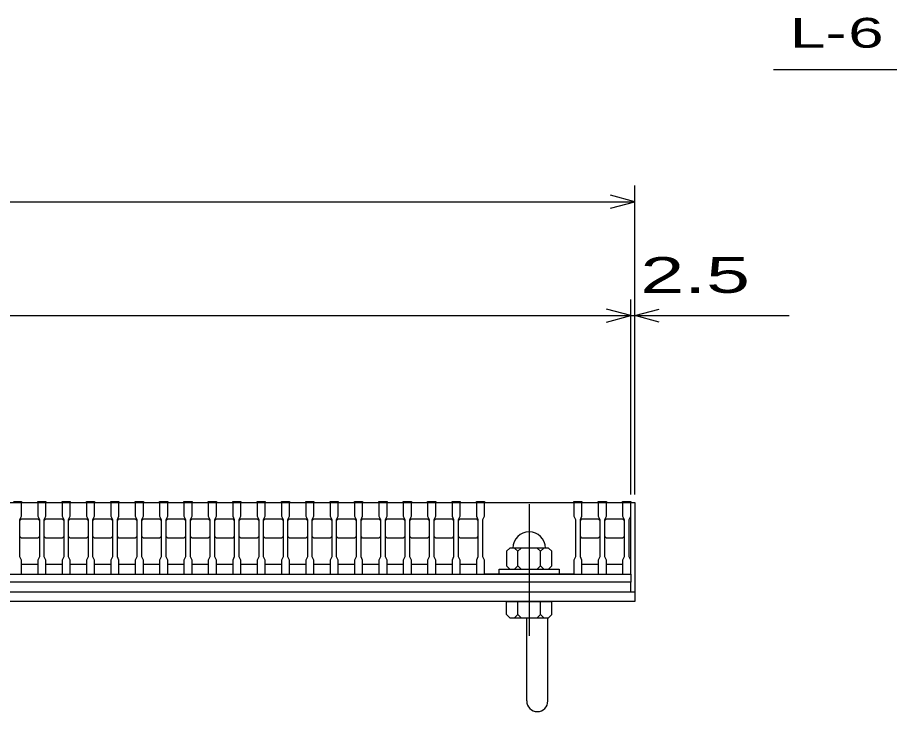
# Model space of a CAD drawing. Units: millimetres, scale not verified. Extents: x -1820 to 1731, y -1282 to 1054.
# Drawn here: x -730 to -194, y -676 to -249 of the extents above; entities that cross this region are included whole.
import ezdxf
from ezdxf.enums import TextEntityAlignment as Align

# ---------------------------------------------------------------- set-up
doc = ezdxf.new("R2010")
doc.units = ezdxf.units.MM
doc.header["$LTSCALE"] = 10
doc.linetypes.add('CHAIN', pattern=[18.5, 12, -1.5, 3.5, -1.5])
for name, color, linetype, lineweight in [('16', 3, 'Continuous', 25), ('19', 6, 'Continuous', 25), ('22', 4, 'Continuous', 25)]:
    doc.layers.add(name, color=color, linetype=linetype, lineweight=lineweight)
doc.styles.add('ベクトル', font='')
doc.styles.get('ベクトル').set_extended_font_data('ベクトル')

msp = doc.modelspace()

# ---------------------------------------------------------------- linework, layer by layer
at = {"layer": '16'}
for p, q in [((-1348, -547.5), (-353, -547.5)), ((-733, -546.8), (-728, -546.8)), ((-728, -547.5), (-733, -547.5)), ((-728, -546.8), (-728, -547.5)), ((-728, -556), (-728, -547.5)), ((-718, -547.5), (-718, -546.8)), ((-718, -546.8), (-713, -546.8)), ((-718, -547.5), (-718, -556)), ((-713, -547.5), (-718, -547.5)), ((-713, -546.8), (-713, -547.5)), ((-713, -556), (-713, -547.5)), ((-703, -547.5), (-703, -546.8)), ((-703, -546.8), (-698, -546.8)), ((-703, -547.5), (-703, -556)), ((-698, -547.5), (-703, -547.5)), ((-698, -546.8), (-698, -547.5)), ((-698, -556), (-698, -547.5)), ((-688, -547.5), (-688, -546.8)), ((-688, -546.8), (-683, -546.8)), ((-688, -547.5), (-688, -556)), ((-683, -547.5), (-688, -547.5)), ((-683, -546.8), (-683, -547.5)), ((-683, -556), (-683, -547.5)), ((-673, -547.5), (-673, -546.8)), ((-673, -546.8), (-668, -546.8)), ((-673, -547.5), (-673, -556)), ((-668, -547.5), (-673, -547.5)), ((-668, -546.8), (-668, -547.5)), ((-668, -556), (-668, -547.5)), ((-658, -547.5), (-658, -546.8)), ((-658, -546.8), (-653, -546.8)), ((-658, -547.5), (-658, -556)), ((-653, -547.5), (-658, -547.5)), ((-653, -546.8), (-653, -547.5)), ((-653, -556), (-653, -547.5)), ((-643, -547.5), (-643, -546.8)), ((-643, -546.8), (-638, -546.8)), ((-643, -547.5), (-643, -556)), ((-638, -547.5), (-643, -547.5)), ((-638, -546.8), (-638, -547.5)), ((-638, -556), (-638, -547.5)), ((-628, -547.5), (-628, -546.8)), ((-628, -546.8), (-623, -546.8)), ((-628, -547.5), (-628, -556)), ((-623, -547.5), (-628, -547.5)), ((-623, -546.8), (-623, -547.5)), ((-623, -556), (-623, -547.5)), ((-613, -547.5), (-613, -546.8)), ((-613, -546.8), (-608, -546.8)), ((-613, -547.5), (-613, -556)), ((-608, -547.5), (-613, -547.5)), ((-608, -546.8), (-608, -547.5)), ((-608, -556), (-608, -547.5)), ((-598, -547.5), (-598, -546.8)), ((-598, -546.8), (-593, -546.8)), ((-598, -547.5), (-598, -556)), ((-593, -547.5), (-598, -547.5)), ((-593, -546.8), (-593, -547.5)), ((-593, -556), (-593, -547.5)), ((-583, -547.5), (-583, -546.8)), ((-583, -546.8), (-578, -546.8)), ((-583, -547.5), (-583, -556)), ((-578, -547.5), (-583, -547.5)), ((-578, -546.8), (-578, -547.5)), ((-578, -556), (-578, -547.5)), ((-568, -547.5), (-568, -546.8)), ((-568, -546.8), (-563, -546.8)), ((-568, -547.5), (-568, -556)), ((-563, -547.5), (-568, -547.5)), ((-563, -546.8), (-563, -547.5)), ((-563, -556), (-563, -547.5)), ((-553, -547.5), (-553, -546.8)), ((-553, -546.8), (-548, -546.8)), ((-553, -547.5), (-553, -556)), ((-548, -547.5), (-553, -547.5)), ((-548, -546.8), (-548, -547.5)), ((-548, -556), (-548, -547.5)), ((-538, -547.5), (-538, -546.8)), ((-538, -546.8), (-533, -546.8)), ((-538, -547.5), (-538, -556)), ((-533, -547.5), (-538, -547.5)), ((-533, -546.8), (-533, -547.5)), ((-533, -556), (-533, -547.5)), ((-523, -547.5), (-523, -546.8)), ((-523, -546.8), (-518, -546.8)), ((-523, -547.5), (-523, -556)), ((-518, -547.5), (-523, -547.5)), ((-518, -546.8), (-518, -547.5)), ((-518, -556), (-518, -547.5)), ((-508, -547.5), (-508, -546.8)), ((-508, -546.8), (-503, -546.8)), ((-508, -547.5), (-508, -556)), ((-503, -547.5), (-508, -547.5)), ((-503, -546.8), (-503, -547.5)), ((-503, -556), (-503, -547.5)), ((-493, -547.5), (-493, -546.8)), ((-493, -546.8), (-488, -546.8)), ((-493, -547.5), (-493, -556)), ((-488, -547.5), (-493, -547.5)), ((-488, -546.8), (-488, -547.5)), ((-488, -556), (-488, -547.5)), ((-478, -547.5), (-478, -546.8)), ((-478, -546.8), (-473, -546.8)), ((-478, -547.5), (-478, -556)), ((-473, -547.5), (-478, -547.5)), ((-473, -546.8), (-473, -547.5)), ((-473, -556), (-473, -547.5)), ((-463, -547.5), (-463, -546.8)), ((-463, -546.8), (-458, -546.8)), ((-463, -547.5), (-463, -556)), ((-458, -547.5), (-463, -547.5)), ((-458, -546.8), (-458, -547.5)), ((-458, -556), (-458, -547.5)), ((-448, -547.5), (-448, -546.8)), ((-448, -546.8), (-443, -546.8)), ((-448, -547.5), (-448, -556)), ((-443, -547.5), (-448, -547.5)), ((-443, -546.8), (-443, -547.5)), ((-443, -556), (-443, -547.5)), ((-443, -547.5), (-388, -547.5)), ((-388, -547.5), (-388, -546.8)), ((-388, -546.8), (-383, -546.8)), ((-388, -547.5), (-388, -556)), ((-383, -547.5), (-388, -547.5)), ((-383, -546.8), (-383, -547.5)), ((-383, -556), (-383, -547.5)), ((-373, -547.5), (-373, -546.8)), ((-373, -546.8), (-368, -546.8)), ((-373, -547.5), (-373, -556)), ((-368, -547.5), (-373, -547.5)), ((-368, -546.8), (-368, -547.5)), ((-368, -556), (-368, -547.5)), ((-358, -547.5), (-358, -546.8)), ((-358, -546.8), (-353, -546.8)), ((-358, -547.5), (-358, -556)), ((-353, -547.5), (-358, -547.5)), ((-353, -546.8), (-353, -547.5)), ((-353, -556), (-353, -547.5)), ((-353, -585.5), (-353, -547.5)), ((-729, -558), (-728, -556)), ((-729, -558.5), (-728, -557.5)), ((-729, -581), (-729, -558)), ((-728, -557.5), (-718, -557.5)), ((-718, -556), (-717, -558)), ((-718, -557.5), (-717, -558.5)), ((-717, -558), (-717, -581)), ((-714, -558), (-713, -556)), ((-714, -558.5), (-713, -557.5)), ((-714, -581), (-714, -558)), ((-713, -557.5), (-703, -557.5)), ((-703, -556), (-702, -558)), ((-703, -557.5), (-702, -558.5)), ((-702, -558), (-702, -581)), ((-699, -558), (-698, -556)), ((-699, -558.5), (-698, -557.5)), ((-699, -581), (-699, -558)), ((-698, -557.5), (-688, -557.5)), ((-688, -556), (-687, -558)), ((-688, -557.5), (-687, -558.5)), ((-687, -558), (-687, -581)), ((-684, -558), (-683, -556)), ((-684, -558.5), (-683, -557.5)), ((-684, -581), (-684, -558)), ((-683, -557.5), (-673, -557.5)), ((-673, -556), (-672, -558)), ((-673, -557.5), (-672, -558.5)), ((-672, -558), (-672, -581)), ((-669, -558), (-668, -556)), ((-669, -558.5), (-668, -557.5)), ((-669, -581), (-669, -558)), ((-668, -557.5), (-658, -557.5)), ((-658, -556), (-657, -558)), ((-658, -557.5), (-657, -558.5)), ((-657, -558), (-657, -581)), ((-654, -558), (-653, -556)), ((-654, -558.5), (-653, -557.5)), ((-654, -581), (-654, -558)), ((-653, -557.5), (-643, -557.5)), ((-643, -556), (-642, -558)), ((-643, -557.5), (-642, -558.5)), ((-642, -558), (-642, -581)), ((-639, -558), (-638, -556)), ((-639, -558.5), (-638, -557.5)), ((-639, -581), (-639, -558)), ((-638, -557.5), (-628, -557.5)), ((-628, -556), (-627, -558)), ((-628, -557.5), (-627, -558.5)), ((-627, -558), (-627, -581)), ((-624, -558), (-623, -556)), ((-624, -558.5), (-623, -557.5)), ((-624, -581), (-624, -558)), ((-623, -557.5), (-613, -557.5)), ((-613, -556), (-612, -558)), ((-613, -557.5), (-612, -558.5)), ((-612, -558), (-612, -581)), ((-609, -558), (-608, -556)), ((-609, -558.5), (-608, -557.5)), ((-609, -581), (-609, -558)), ((-608, -557.5), (-598, -557.5)), ((-598, -556), (-597, -558)), ((-598, -557.5), (-597, -558.5)), ((-597, -558), (-597, -581)), ((-594, -558), (-593, -556)), ((-594, -558.5), (-593, -557.5)), ((-594, -581), (-594, -558)), ((-593, -557.5), (-583, -557.5)), ((-583, -556), (-582, -558)), ((-583, -557.5), (-582, -558.5)), ((-582, -558), (-582, -581)), ((-579, -558), (-578, -556)), ((-579, -558.5), (-578, -557.5)), ((-579, -581), (-579, -558)), ((-578, -557.5), (-568, -557.5)), ((-568, -556), (-567, -558)), ((-568, -557.5), (-567, -558.5)), ((-567, -558), (-567, -581)), ((-564, -558), (-563, -556)), ((-564, -558.5), (-563, -557.5)), ((-564, -581), (-564, -558)), ((-563, -557.5), (-553, -557.5)), ((-553, -556), (-552, -558)), ((-553, -557.5), (-552, -558.5)), ((-552, -558), (-552, -581)), ((-549, -558), (-548, -556)), ((-549, -558.5), (-548, -557.5)), ((-549, -581), (-549, -558)), ((-548, -557.5), (-538, -557.5)), ((-538, -556), (-537, -558)), ((-538, -557.5), (-537, -558.5)), ((-537, -558), (-537, -581)), ((-534, -558), (-533, -556)), ((-534, -558.5), (-533, -557.5)), ((-534, -581), (-534, -558)), ((-533, -557.5), (-523, -557.5)), ((-523, -556), (-522, -558)), ((-523, -557.5), (-522, -558.5)), ((-522, -558), (-522, -581)), ((-519, -558), (-518, -556)), ((-519, -558.5), (-518, -557.5)), ((-519, -581), (-519, -558)), ((-518, -557.5), (-508, -557.5)), ((-508, -556), (-507, -558)), ((-508, -557.5), (-507, -558.5)), ((-507, -558), (-507, -581)), ((-504, -558), (-503, -556)), ((-504, -558.5), (-503, -557.5)), ((-504, -581), (-504, -558)), ((-503, -557.5), (-493, -557.5)), ((-493, -556), (-492, -558)), ((-493, -557.5), (-492, -558.5)), ((-492, -558), (-492, -581)), ((-489, -558), (-488, -556)), ((-489, -558.5), (-488, -557.5)), ((-489, -581), (-489, -558)), ((-488, -557.5), (-478, -557.5)), ((-478, -556), (-477, -558)), ((-478, -557.5), (-477, -558.5)), ((-477, -558), (-477, -581)), ((-474, -558), (-473, -556)), ((-474, -558.5), (-473, -557.5)), ((-474, -581), (-474, -558)), ((-473, -557.5), (-463, -557.5)), ((-463, -556), (-462, -558)), ((-463, -557.5), (-462, -558.5)), ((-462, -558), (-462, -581)), ((-459, -558), (-458, -556)), ((-459, -558.5), (-458, -557.5)), ((-459, -581), (-459, -558)), ((-458, -557.5), (-448, -557.5)), ((-448, -556), (-447, -558)), ((-448, -557.5), (-447, -558.5)), ((-447, -558), (-447, -581)), ((-444, -558), (-443, -556)), ((-444, -581), (-444, -558)), ((-388, -556), (-387, -558)), ((-387, -558), (-387, -581)), ((-384, -558), (-383, -556)), ((-384, -558.5), (-383, -557.5)), ((-384, -581), (-384, -558)), ((-383, -557.5), (-373, -557.5)), ((-373, -556), (-372, -558)), ((-373, -557.5), (-372, -558.5)), ((-372, -558), (-372, -581)), ((-369, -558), (-368, -556)), ((-369, -558.5), (-368, -557.5)), ((-369, -581), (-369, -558)), ((-368, -557.5), (-358, -557.5)), ((-358, -556), (-357, -558)), ((-358, -557.5), (-357, -558.5)), ((-357, -558), (-357, -581)), ((-354, -558), (-353, -556)), ((-354, -581), (-354, -558)), ((-728, -569.5), (-729, -568.5)), ((-717, -568.5), (-718, -569.5)), ((-713, -569.5), (-714, -568.5)), ((-702, -568.5), (-703, -569.5)), ((-698, -569.5), (-699, -568.5)), ((-687, -568.5), (-688, -569.5)), ((-683, -569.5), (-684, -568.5)), ((-672, -568.5), (-673, -569.5)), ((-668, -569.5), (-669, -568.5)), ((-657, -568.5), (-658, -569.5)), ((-653, -569.5), (-654, -568.5)), ((-642, -568.5), (-643, -569.5)), ((-638, -569.5), (-639, -568.5)), ((-627, -568.5), (-628, -569.5)), ((-623, -569.5), (-624, -568.5)), ((-612, -568.5), (-613, -569.5)), ((-608, -569.5), (-609, -568.5)), ((-597, -568.5), (-598, -569.5)), ((-593, -569.5), (-594, -568.5)), ((-582, -568.5), (-583, -569.5)), ((-578, -569.5), (-579, -568.5)), ((-567, -568.5), (-568, -569.5)), ((-563, -569.5), (-564, -568.5)), ((-552, -568.5), (-553, -569.5)), ((-548, -569.5), (-549, -568.5)), ((-537, -568.5), (-538, -569.5)), ((-533, -569.5), (-534, -568.5)), ((-522, -568.5), (-523, -569.5)), ((-518, -569.5), (-519, -568.5)), ((-507, -568.5), (-508, -569.5)), ((-503, -569.5), (-504, -568.5)), ((-492, -568.5), (-493, -569.5)), ((-488, -569.5), (-489, -568.5)), ((-477, -568.5), (-478, -569.5)), ((-473, -569.5), (-474, -568.5)), ((-462, -568.5), (-463, -569.5)), ((-458, -569.5), (-459, -568.5)), ((-447, -568.5), (-448, -569.5)), ((-383, -569.5), (-384, -568.5)), ((-372, -568.5), (-373, -569.5)), ((-368, -569.5), (-369, -568.5)), ((-357, -568.5), (-358, -569.5)), ((-718, -569.5), (-728, -569.5)), ((-703, -569.5), (-713, -569.5)), ((-688, -569.5), (-698, -569.5)), ((-673, -569.5), (-683, -569.5)), ((-658, -569.5), (-668, -569.5)), ((-643, -569.5), (-653, -569.5)), ((-628, -569.5), (-638, -569.5)), ((-613, -569.5), (-623, -569.5)), ((-598, -569.5), (-608, -569.5)), ((-583, -569.5), (-593, -569.5)), ((-568, -569.5), (-578, -569.5)), ((-553, -569.5), (-563, -569.5)), ((-538, -569.5), (-548, -569.5)), ((-523, -569.5), (-533, -569.5)), ((-508, -569.5), (-518, -569.5)), ((-493, -569.5), (-503, -569.5)), ((-478, -569.5), (-488, -569.5)), ((-463, -569.5), (-473, -569.5)), ((-448, -569.5), (-458, -569.5)), ((-373, -569.5), (-383, -569.5)), ((-358, -569.5), (-368, -569.5)), ((-427.5, -575.5), (-429.5, -577.5)), ((-429.5, -577.5), (-429.5, -586.5)), ((-403.5, -575.5), (-427.5, -575.5)), ((-422.5, -577.5), (-424.5, -575.5)), ((-420.5, -575.5), (-422.5, -577.5)), ((-422.5, -586.5), (-422.5, -577.5)), ((-408.5, -577.5), (-410.5, -575.5)), ((-406.5, -575.5), (-408.5, -577.5)), ((-408.5, -586.5), (-408.5, -577.5)), ((-401.5, -577.5), (-403.5, -575.5)), ((-401.5, -586.5), (-401.5, -577.5)), ((-728, -583), (-729, -581)), ((-728, -591.5), (-728, -583)), ((-717, -581), (-718, -583)), ((-718, -583), (-718, -591.5)), ((-713, -583), (-714, -581)), ((-713, -591.5), (-713, -583)), ((-702, -581), (-703, -583)), ((-703, -583), (-703, -591.5)), ((-698, -583), (-699, -581)), ((-698, -591.5), (-698, -583)), ((-687, -581), (-688, -583)), ((-688, -583), (-688, -591.5)), ((-683, -583), (-684, -581)), ((-683, -591.5), (-683, -583)), ((-672, -581), (-673, -583)), ((-673, -583), (-673, -591.5)), ((-668, -583), (-669, -581)), ((-668, -591.5), (-668, -583)), ((-657, -581), (-658, -583)), ((-658, -583), (-658, -591.5)), ((-653, -583), (-654, -581)), ((-653, -591.5), (-653, -583)), ((-642, -581), (-643, -583)), ((-643, -583), (-643, -591.5)), ((-638, -583), (-639, -581)), ((-638, -591.5), (-638, -583)), ((-627, -581), (-628, -583)), ((-628, -583), (-628, -591.5)), ((-623, -583), (-624, -581)), ((-623, -591.5), (-623, -583)), ((-612, -581), (-613, -583)), ((-613, -583), (-613, -591.5)), ((-608, -583), (-609, -581)), ((-608, -591.5), (-608, -583)), ((-597, -581), (-598, -583)), ((-598, -583), (-598, -591.5)), ((-593, -583), (-594, -581)), ((-593, -591.5), (-593, -583)), ((-582, -581), (-583, -583)), ((-583, -583), (-583, -591.5)), ((-578, -583), (-579, -581)), ((-578, -591.5), (-578, -583)), ((-567, -581), (-568, -583)), ((-568, -583), (-568, -591.5)), ((-563, -583), (-564, -581)), ((-563, -591.5), (-563, -583)), ((-552, -581), (-553, -583)), ((-553, -583), (-553, -591.5)), ((-548, -583), (-549, -581)), ((-548, -591.5), (-548, -583)), ((-537, -581), (-538, -583)), ((-538, -583), (-538, -591.5)), ((-533, -583), (-534, -581)), ((-533, -591.5), (-533, -583)), ((-522, -581), (-523, -583)), ((-523, -583), (-523, -591.5)), ((-518, -583), (-519, -581)), ((-518, -591.5), (-518, -583)), ((-507, -581), (-508, -583)), ((-508, -583), (-508, -591.5)), ((-503, -583), (-504, -581)), ((-503, -591.5), (-503, -583)), ((-492, -581), (-493, -583)), ((-493, -583), (-493, -591.5)), ((-488, -583), (-489, -581)), ((-488, -591.5), (-488, -583)), ((-477, -581), (-478, -583)), ((-478, -583), (-478, -591.5)), ((-473, -583), (-474, -581)), ((-473, -591.5), (-473, -583)), ((-462, -581), (-463, -583)), ((-463, -583), (-463, -591.5)), ((-458, -583), (-459, -581)), ((-458, -591.5), (-458, -583)), ((-447, -581), (-448, -583)), ((-448, -583), (-448, -591.5)), ((-443, -583), (-444, -581)), ((-443, -591.5), (-443, -583)), ((-387, -581), (-388, -583)), ((-388, -583), (-388, -591.5)), ((-383, -583), (-384, -581)), ((-383, -591.5), (-383, -583)), ((-372, -581), (-373, -583)), ((-373, -583), (-373, -591.5)), ((-368, -583), (-369, -581)), ((-368, -591.5), (-368, -583)), ((-357, -581), (-358, -583)), ((-358, -583), (-358, -591.5)), ((-353, -583), (-354, -581)), ((-353, -591.5), (-353, -583)), ((-728, -585.5), (-718, -585.5)), ((-713, -585.5), (-703, -585.5)), ((-698, -585.5), (-688, -585.5)), ((-683, -585.5), (-673, -585.5)), ((-668, -585.5), (-658, -585.5)), ((-653, -585.5), (-643, -585.5)), ((-638, -585.5), (-628, -585.5)), ((-623, -585.5), (-613, -585.5)), ((-608, -585.5), (-598, -585.5)), ((-593, -585.5), (-583, -585.5)), ((-578, -585.5), (-568, -585.5)), ((-563, -585.5), (-553, -585.5)), ((-548, -585.5), (-538, -585.5)), ((-533, -585.5), (-523, -585.5)), ((-518, -585.5), (-508, -585.5)), ((-503, -585.5), (-493, -585.5)), ((-488, -585.5), (-478, -585.5)), ((-473, -585.5), (-463, -585.5)), ((-458, -585.5), (-448, -585.5)), ((-434, -591.5), (-434, -588.5)), ((-434, -588.5), (-397, -588.5)), ((-429.5, -586.5), (-427.5, -588.5)), ((-424.5, -588.5), (-422.5, -586.5)), ((-422.5, -586.5), (-420.5, -588.5)), ((-410.5, -588.5), (-408.5, -586.5)), ((-408.5, -586.5), (-406.5, -588.5)), ((-403.5, -588.5), (-401.5, -586.5)), ((-397, -588.5), (-397, -591.5)), ((-383, -585.5), (-373, -585.5)), ((-368, -585.5), (-358, -585.5)), ((-1348, -591.5), (-353, -591.5)), ((-733, -591.5), (-728, -591.5)), ((-718, -591.5), (-713, -591.5)), ((-703, -591.5), (-698, -591.5)), ((-688, -591.5), (-683, -591.5)), ((-673, -591.5), (-668, -591.5)), ((-658, -591.5), (-653, -591.5)), ((-643, -591.5), (-638, -591.5)), ((-628, -591.5), (-623, -591.5)), ((-613, -591.5), (-608, -591.5)), ((-598, -591.5), (-593, -591.5)), ((-583, -591.5), (-578, -591.5)), ((-568, -591.5), (-563, -591.5)), ((-553, -591.5), (-548, -591.5)), ((-538, -591.5), (-533, -591.5)), ((-523, -591.5), (-518, -591.5)), ((-508, -591.5), (-503, -591.5)), ((-493, -591.5), (-488, -591.5)), ((-478, -591.5), (-473, -591.5)), ((-463, -591.5), (-458, -591.5)), ((-448, -591.5), (-443, -591.5)), ((-388, -591.5), (-443, -591.5)), ((-397, -591.5), (-434, -591.5)), ((-388, -591.5), (-383, -591.5)), ((-373, -591.5), (-368, -591.5)), ((-358, -591.5), (-353, -591.5)), ((-353, -591.5), (-353, -596.5)), ((-353, -596.5), (-1348, -596.5)), ((-353, -602.5), (-353, -596.5)), ((-1348, -602.5), (-353, -602.5))]:
    msp.add_line(p, q, dxfattribs=at)
at = {"layer": '16', "linetype": 'CHAIN'}
msp.add_line((-415.5, -548.5), (-415.5, -629.5), dxfattribs=at)
at = {"layer": '16'}
msp.add_arc((-415.5, -575.5), 10, 0, 180, dxfattribs=at)
at = {"layer": '19'}
for p, q in [((-353, -547.5), (-350.5, -547.5)), ((-350.5, -547.5), (-350.5, -602.5)), ((-1350.5, -602.5), (-350.5, -602.5)), ((-350.5, -602.5), (-350.5, -608.5)), ((-350.5, -608.5), (-1350.5, -608.5)), ((-429.5, -616.5), (-429.5, -608.5)), ((-429.5, -608.5), (-401.5, -608.5)), ((-422.5, -616.5), (-422.5, -608.5)), ((-408.5, -616.5), (-408.5, -608.5)), ((-401.5, -616.5), (-401.5, -608.5)), ((-429.5, -616.5), (-427.5, -618.5)), ((-422.5, -616.5), (-424.5, -618.5)), ((-420.5, -618.5), (-422.5, -616.5)), ((-408.5, -616.5), (-410.5, -618.5)), ((-406.5, -618.5), (-408.5, -616.5)), ((-403.5, -618.5), (-401.5, -616.5)), ((-427.5, -618.5), (-403.5, -618.5)), ((-417, -669.61), (-417, -618.5)), ((-404, -669.61), (-404, -618.5))]:
    msp.add_line(p, q, dxfattribs=at)
msp.add_arc((-410.5, -669.61), 6.5, 180, 0, dxfattribs=at)
at = {"layer": '22'}
for p, q in [((-265, -281), (-65, -281)), ((-350.5, -542.5), (-350.5, -352.5)), ((-350.5, -362.5), (-365.5, -358.5)), ((-1350.5, -362.5), (-350.5, -362.5)), ((-365.5, -366.5), (-350.5, -362.5)), ((-353, -542.5), (-353, -422.5)), ((-350.5, -542.5), (-350.5, -422.5)), ((-353, -432.5), (-368, -428.5)), ((-350.5, -432.5), (-335.5, -428.5)), ((-1348, -432.5), (-353, -432.5)), ((-368, -436.5), (-353, -432.5)), ((-353, -432.5), (-350.5, -432.5)), ((-335.5, -436.5), (-350.5, -432.5)), ((-350.5, -432.5), (-255.5, -432.5))]:
    msp.add_line(p, q, dxfattribs=at)

# ---------------------------------------------------------------- texts
at = {"layer": '22', "color": 2, "style": 'ベクトル'}
for s, height, width, p in [('L-', 18.33, 1.6, (-255, -258.5)), (' 6 ', 18.33, 1.6, (-230, -258.5)), (' 2.5 ', 21.99, 1.65, (-360.5, -407.5))]:
    msp.add_text(s, height=height, dxfattribs=dict(at, width=width)).set_placement(p, align=Align.MIDDLE_LEFT)

doc.saveas('drawing.dxf')
